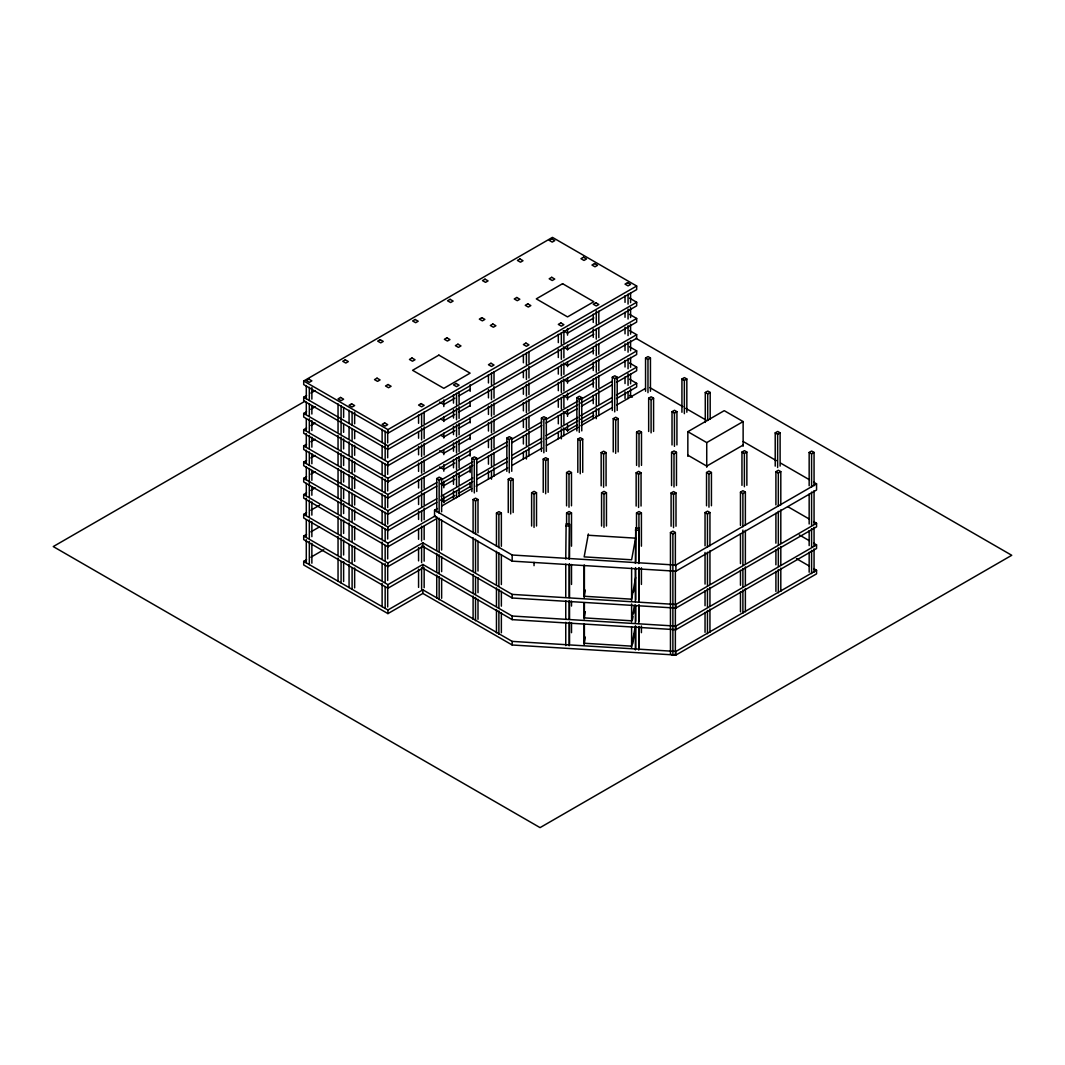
<?xml version="1.0" encoding="UTF-8"?>
<svg xmlns="http://www.w3.org/2000/svg" width="1065" height="1065" viewBox="0 0 1065 1065"><rect width="100%" height="100%" fill="white"/><g stroke="black" fill="none" stroke-linecap="round" stroke-linejoin="round"><path stroke-width="1.5" d="M565.755 559.098L566.127 523.834L569.535 524.033L569.535 557.301M569.163 559.311L569.535 524.033M588.373 533.978L584.153 556.875L631.612 559.791L635.605 538.158L588.146 535.242M585.297 590.077L584.153 596.254L631.612 599.182L635.605 577.549M585.297 611.709L584.153 617.886L631.612 620.802L634.46 605.359M585.297 637.07L584.153 643.247L631.612 646.162L635.312 626.074M635.366 563.385L635.738 528.107L639.146 528.32L639.146 561.588M638.774 563.598L639.146 528.32M633.608 591.967L634.181 588.878M634.74 585.79L635.312 582.688M632.464 619.777L633.036 616.688M633.608 613.6L634.181 610.511M632.703 643.859L635.312 629.681M303.698 380.99L552.442 237.375L636.67 286.006L636.67 289.613L387.926 433.229L303.698 384.598L303.698 380.99L387.926 429.621L636.67 286.006M629.535 298.107L636.67 302.234L636.67 305.841L387.926 449.443L303.698 400.813L303.698 397.218L306.574 395.554M310.887 393.065L315.2 390.575M304.909 401.265L53.25 546.571L540.062 827.625L1011.75 555.291L635.845 338.257M629.535 314.335L636.67 318.462L636.67 322.056L387.926 465.671L303.698 417.041L303.698 413.433L306.574 411.769M310.887 409.279L315.2 406.79M629.535 330.563L636.67 334.676L636.67 338.284L387.926 481.899L303.698 433.269L303.698 429.661L306.574 427.997M310.887 425.507L315.2 423.018M629.535 346.777L636.67 350.904L636.67 354.512L387.926 498.114L303.698 449.483L303.698 445.876L306.574 444.225M310.887 441.735L315.2 439.246M436.81 486.119L387.926 514.342L303.698 465.711L303.698 462.103L306.574 460.439M310.887 457.95L315.2 455.461M436.81 502.334L387.926 530.556L303.698 481.939L303.698 478.331L306.574 476.667M310.887 474.178L315.2 471.689M454.888 398.164L443.825 404.554L439.565 402.091M459.042 395.767L470.118 389.377M593.831 317.942L567.538 333.132L563.279 330.669M436.81 518.562L387.926 546.784L303.698 498.154L303.698 494.546L306.574 492.895M310.887 490.406L315.2 487.916M303.698 397.218L387.926 445.836L636.67 302.234M454.888 414.391L443.825 420.781L440.977 419.144M459.042 411.995L470.118 405.605M593.831 334.17L567.538 349.347L563.279 346.897M303.698 413.433L387.926 462.064L636.67 318.462M813.687 521.597L816.562 523.261L816.562 526.856L675.902 608.075L512.172 597.998L422.872 546.438L387.926 566.62L303.698 517.989L303.698 514.382L306.574 512.718M310.887 510.228L319.513 505.249M454.888 430.606L443.825 437.009L440.977 435.359M459.042 428.21L470.118 421.82M593.831 350.398L567.538 365.575L563.279 363.112M303.698 429.661L387.926 478.291L636.67 334.676M454.888 446.834L443.825 453.224L439.565 450.761M459.042 444.438L470.118 438.048M593.831 366.613L567.538 381.803L563.279 379.34M813.687 543.23L816.562 544.894L816.562 548.488L675.902 629.695L512.172 619.63L422.872 568.071L387.926 588.239L303.698 539.609L303.698 536.014L306.574 534.35M310.887 531.861L319.513 526.882M303.698 445.876L387.926 494.506L636.67 350.904M454.888 463.062L443.825 469.452L439.565 466.989M459.042 460.666L470.118 454.276M593.831 382.841L567.538 398.017L563.279 395.554M436.73 511.839L436.73 478.571L439.206 477.133L441.629 478.531L441.629 511.799M471.888 491.537L471.888 458.27L474.364 456.845L476.787 458.243L476.787 491.498M506.847 471.356L506.847 438.088L509.323 436.65L511.746 438.048L511.746 471.316M541.433 451.387L541.433 418.119L543.909 416.681L546.332 418.079L546.332 451.347M576.871 430.926L576.871 397.658L579.347 396.233L581.77 397.631L581.77 430.899M612.295 410.478L612.295 377.21L614.771 375.772L617.194 377.17L617.194 410.438M645.55 391.268L645.55 358L648.026 356.575L650.449 357.973L650.449 391.241M436.73 478.571L439.153 479.969L441.629 478.531M471.888 458.27L474.311 459.667L476.787 458.243M506.847 438.088L509.27 439.486L511.746 438.048M541.433 418.119L543.856 419.517L546.332 418.079M576.871 397.658L579.293 399.055L581.77 397.631M612.295 377.21L614.718 378.607L617.194 377.17M645.55 358L647.973 359.411L650.449 357.973M303.698 462.103L387.926 510.734L436.81 482.512M441.123 480.022L472.754 461.757M477.067 459.268L507.26 441.829M511.573 439.339L541.765 421.913M546.092 419.424L577.723 401.159M580.598 399.495L612.229 381.243M616.542 378.741L636.67 367.119L636.67 370.727L616.542 382.348M813.687 568.59L816.562 570.241L816.562 573.849L675.902 655.055L512.172 644.991L422.872 593.431L387.926 613.6L303.698 564.969L303.698 561.361L306.574 559.711M310.887 557.221L323.827 549.74M441.123 483.63L472.754 465.365M477.067 462.876L507.26 445.436M511.573 442.947L541.765 425.521M546.092 423.031L577.723 404.767M580.598 403.103L612.229 384.838M454.888 479.277L443.825 485.667L440.977 484.029M459.042 476.88L470.118 470.49M577.23 408.654L567.538 414.245L563.279 411.782M581.384 406.258L593.831 399.069M303.698 478.331L387.926 526.962L436.81 498.74M441.123 496.25L472.754 477.985M477.067 475.496L507.26 458.056M511.573 455.567L541.765 438.141M546.092 435.652L577.723 417.387M580.598 415.723L612.229 397.458M616.542 394.969L636.67 383.347L636.67 386.954L616.542 398.576M441.123 499.844L472.754 481.58M477.067 479.09L507.26 461.664M511.573 459.175L541.765 441.735M546.092 439.246L577.723 420.981M580.598 419.33L612.229 401.066M454.888 495.505L443.825 501.895L440.977 500.257M459.042 493.108L470.118 486.718M577.23 424.868L567.538 430.473L563.279 428.01M581.384 422.472L593.831 415.283M813.687 482.205L816.562 483.869L816.562 489.993L675.902 571.213L512.172 561.135L434.547 516.312L434.547 510.188L437.409 508.538M441.722 506.048L471.848 488.649M476.162 486.159L507.725 467.934M512.025 465.458L542.165 448.059M546.465 445.569L578.029 427.345M580.904 425.694L612.468 407.469M616.781 404.98L645.47 388.406M303.698 494.546L387.926 543.177L435.372 515.793M473.1 532.833L473.1 499.565L475.576 498.14L477.999 499.538L477.999 532.806M508.258 512.531L508.258 479.277L510.747 477.839L513.17 479.237L513.17 512.505M543.23 492.349L543.23 459.082L545.706 457.657L548.129 459.055L548.129 492.323M577.816 472.381L577.816 439.113L580.292 437.688L582.715 439.086L582.715 472.354M613.24 451.933L613.24 418.665L615.716 417.227L618.139 418.625L618.139 451.893M648.665 431.471L648.665 398.204L651.154 396.779L653.577 398.177L653.577 431.445M681.933 412.275L681.933 379.007L684.409 377.582L686.832 378.98L686.832 412.235M473.1 499.565L475.522 500.963L477.999 499.538M508.258 479.277L510.681 480.674L513.17 479.237M543.23 459.082L545.653 460.479L548.129 459.055M577.816 439.113L580.239 440.511L582.715 439.086M613.24 418.665L615.663 420.063L618.139 418.625M648.665 398.204L651.088 399.601L653.577 398.177M681.933 379.007L684.356 380.405L686.832 378.98M303.698 514.382L387.926 563.012L422.872 542.831L512.172 594.39L675.902 604.467L816.562 523.261M496.463 546.318L496.463 513.05L498.939 511.626L501.362 513.024L501.362 546.292M531.621 526.017L531.621 492.749L534.097 491.324L536.52 492.722L536.52 525.99M566.58 505.835L566.58 472.567L569.056 471.143L571.479 472.541L571.479 505.808M601.166 485.866L601.166 452.598L603.642 451.174L606.065 452.572L606.065 485.84M636.59 465.405L636.59 432.15L639.067 430.713L641.489 432.11L641.489 465.378M672.028 444.957L672.028 411.689L674.504 410.265L676.927 411.662L676.927 444.93M705.283 422.432L705.283 392.492L707.759 391.055L710.182 392.453L710.182 419.064M496.463 513.05L498.886 514.448L501.362 513.024M531.621 492.749L534.044 494.147L536.52 492.722M566.58 472.567L569.003 473.965L571.479 472.541M601.166 452.598L603.589 453.996L606.065 452.572M636.59 432.15L639.013 433.548L641.489 432.11M672.028 411.689L674.451 413.087L676.927 411.662M705.283 392.492L707.706 393.89L710.182 392.453M303.698 536.014L387.926 584.645L422.872 564.463L512.172 616.023L675.902 626.1L816.562 544.894M687.844 456.353L687.844 431.684L724.227 410.664L743.13 421.58L743.13 446.248M303.698 561.361L387.926 609.992L422.872 589.824L512.172 641.383L675.902 651.447L816.562 570.241M566.593 524.592L566.593 512.944L569.083 511.52L571.506 512.917L571.506 546.185M601.565 526.03L601.565 492.762L604.041 491.338L606.464 492.736L606.464 526.004M636.151 506.061L636.151 472.793L638.627 471.369L641.05 472.767L641.05 506.035M671.576 485.613L671.576 452.345L674.052 450.908L676.475 452.305L676.475 485.573M566.593 512.944L569.016 514.355L571.506 512.917M601.565 492.762L603.988 494.16L606.464 492.736M636.151 472.793L638.574 474.191L641.05 472.767M671.576 452.345L673.999 453.743L676.475 452.305M687.844 431.684L706.734 442.587L743.13 421.58M743.13 445.077L706.734 466.097L687.844 455.181M636.511 529.585L636.511 512.944L638.987 511.52L641.41 512.917L641.41 546.185M671.096 526.243L671.096 492.975L673.573 491.551L675.995 492.949L675.995 526.216M706.534 505.782L706.534 472.527L709.01 471.089L711.433 472.487L711.433 505.755M741.959 485.334L741.959 452.066L744.435 450.641L746.858 452.039L746.858 485.307M775.214 466.137L775.214 432.869L777.69 431.431L780.113 432.829L780.113 466.097M636.511 512.944L638.933 514.342L641.41 512.917M671.096 492.975L673.519 494.373L675.995 492.949M706.534 472.527L708.957 473.925L711.433 472.487M741.959 452.066L744.382 453.464L746.858 452.039M775.214 432.869L777.636 434.267L780.113 432.829M675.356 653.923L672.88 655.361L670.457 653.963L670.457 532.54L672.934 531.115L675.356 532.513L675.356 565.781M705.043 545.839L705.043 512.571L707.519 511.147L709.942 512.545L709.942 545.812M740.468 525.378L740.468 492.123L742.944 490.685L745.367 492.083L745.367 525.351M775.906 504.93L775.906 471.662L778.382 470.237L780.805 471.635L780.805 504.903M809.16 485.733L809.16 452.465L811.636 451.028L814.059 452.425L814.059 485.693M670.457 532.54L672.88 533.938L675.356 532.513M705.043 512.571L707.466 513.969L709.942 512.545M740.468 492.123L742.891 493.521L745.367 492.083M775.906 471.662L778.329 473.06L780.805 471.635M809.16 452.465L811.583 453.863L814.059 452.425M434.547 510.188L512.172 555.011L675.902 565.076L816.562 483.869M565.755 525.844L569.163 526.043M635.366 530.117L638.774 530.33M629.535 363.005L636.67 367.119M649.783 387.58L682.851 406.67M685.727 408.334L705.855 419.956M743.237 441.536L776.305 460.626M780.618 463.115L809.373 479.716M629.535 379.233L636.67 383.347M629.535 395.448L632.384 397.099M787.847 506.687L809.373 519.108M799.336 534.949L809.373 540.74M796.46 558.646L809.373 566.101M814.059 490.685L814.059 523.953M814.059 527.282L814.059 545.573M814.059 548.901L814.059 572.185M811.583 453.863L811.583 487.131M811.583 492.11L811.583 525.378M811.583 528.706L811.583 546.997M811.583 550.325L811.583 573.622M809.16 494.04L809.16 523.98M809.16 530.636L809.16 545.6M809.16 552.256L809.16 572.211M780.805 509.882L780.805 543.15M780.805 546.478L780.805 564.769M780.805 568.098L780.805 591.381M778.329 473.06L778.329 506.328M778.329 511.32L778.329 544.588M778.329 547.903L778.329 566.207M778.329 569.535L778.329 592.819M777.636 434.267L777.636 467.535M775.906 513.25L775.906 543.19M775.906 549.833L775.906 564.809M775.906 571.466L775.906 591.421M745.367 530.343L745.367 563.611M745.367 566.939L745.367 585.231M745.367 588.559L745.367 611.843M744.382 453.464L744.382 486.732M742.891 493.521L742.891 526.789M742.891 530.104L742.891 565.036M742.891 568.364L742.891 586.655M742.891 589.983L742.891 613.267M740.468 533.698L740.468 563.638M740.468 570.294L740.468 585.257M740.468 591.914L740.468 611.869M709.942 550.791L709.942 584.059M709.942 587.387L709.942 605.679M709.942 609.007L709.942 632.29M708.957 473.925L708.957 507.193M707.706 393.89L707.706 420.502M707.466 513.969L707.466 547.237M707.466 552.229L707.466 585.497M707.466 588.825L707.466 607.117M707.466 610.445L707.466 633.728M706.734 442.587L706.734 467.255M705.043 552.495L705.043 584.099M705.043 590.742L705.043 605.719M705.043 612.375L705.043 632.33M684.356 380.405L684.356 413.673M675.902 565.076L675.902 571.213M675.902 604.467L675.902 608.075M675.902 626.1L675.902 629.695M675.902 651.447L675.902 655.055M675.356 570.76L675.356 652.259M674.451 413.087L674.451 446.355M673.999 453.743L673.999 487.011M673.519 494.373L673.519 527.641M672.88 533.938L672.88 655.361M651.088 399.601L651.088 432.869M647.973 359.411L647.973 392.666M641.41 567.805L641.41 584.432M641.41 626.02L641.41 632.663M639.146 568.231L639.146 599.835M639.146 604.827L639.146 621.454M639.146 626.446L639.146 648.079M639.013 433.548L639.013 466.803M638.933 514.342L638.933 547.61M638.933 567.565L638.933 585.87M638.933 627.445L638.933 634.101M638.774 568.59L638.774 601.845M638.774 605.173L638.774 623.478M638.774 626.792L638.774 650.089M638.574 474.191L638.574 507.459M635.738 528.107L635.738 561.375M635.605 567.605L635.738 599.635M635.738 606.278L635.738 621.254M635.738 626.247L635.738 647.866M635.366 568.377L635.366 601.645M635.366 604.973L635.366 623.265M635.366 626.593L635.366 649.876M631.612 567.965L631.612 600.687M631.612 603.962L631.612 621.96M631.612 626.859L631.612 648.132M630.587 292.689L630.587 302.646M630.587 307.612L630.587 317.556M630.587 324.186L630.587 334.13M630.587 340.76L630.587 350.704M630.587 357.334L630.587 367.279M630.587 373.908L630.587 383.853M630.587 388.832L630.587 397.112M628.057 294.166L628.057 304.111M628.057 309.076L628.057 319.021M628.057 325.65L628.057 335.595M628.057 342.224L628.057 352.169M628.057 358.798L628.057 368.743M628.057 373.722L628.057 385.317M628.057 391.947L628.057 398.59M625.022 295.724L625.022 302.353M625.022 312.298L625.022 317.277M625.022 327.221L625.022 333.851M625.022 343.795L625.022 350.425M625.022 360.369L625.022 366.999M625.022 376.943L625.022 383.573M625.022 391.853L625.022 398.483M615.663 420.063L615.663 453.331M614.718 378.607L614.718 411.875M603.988 494.16L603.988 527.428M603.589 453.996L603.589 487.264M598.823 311.126L598.823 322.735M598.823 327.701L598.823 337.645M598.823 344.275L598.823 354.232M598.823 359.198L598.823 370.806M598.823 375.772L598.823 387.38M598.823 390.695L598.823 403.954M598.823 408.92L598.823 415.55M596.293 310.94L596.293 324.199M596.293 329.165L596.293 339.123M596.293 344.088L596.293 355.697M596.293 360.662L596.293 372.271M596.293 377.236L596.293 388.845M596.293 393.81L596.293 405.419M596.293 408.734L596.293 418.678M593.245 314.162L593.245 322.442M593.245 329.072L593.245 337.365M593.245 347.31L593.245 353.939M593.245 362.22L593.245 370.514M593.245 378.807L593.245 387.088M593.245 395.381L593.245 403.662M593.245 411.955L593.245 418.585M584.392 565.422L584.392 596.506M584.392 603.043L584.392 617.767M584.392 624.316L584.392 643.952M584.153 565.049L584.153 597.771M584.153 602.684L584.153 619.045M584.153 623.944L584.153 645.217M580.239 440.511L580.239 473.779M579.293 399.055L579.293 432.323M571.506 564.477L571.506 584.445M571.506 601.073L571.506 606.065M571.506 622.692L571.506 632.677M569.535 563.957L569.535 597.225M569.535 600.553L569.535 618.845M569.535 622.173L569.535 643.793M569.163 564.304L569.163 597.572M569.163 600.9L569.163 619.191M569.163 622.519L569.163 645.803M569.003 473.965L569.003 507.233M569.016 514.355L569.016 524.326M567.538 328.513L567.538 335.142M567.538 345.087L567.538 350.052M567.538 361.661L567.538 366.626M567.538 378.235L567.538 383.2M567.538 393.145L567.538 399.774M567.538 409.719L567.538 416.348M567.538 424.642L567.538 431.272M565.755 564.091L565.755 597.359M565.755 600.687L565.755 618.978M565.755 622.306L565.755 645.59M563.891 331.295L563.891 342.903M563.891 347.882L563.891 357.827M563.891 364.456L563.891 374.401M563.891 379.366L563.891 390.975M563.891 395.94L563.891 407.549M563.891 412.514L563.891 424.123M563.891 429.089L563.891 435.718M561.348 332.773L561.348 344.368M561.348 349.347L561.348 359.291M561.348 364.257L561.348 375.865M561.348 380.831L561.348 392.439M561.348 397.405L561.348 409.013M561.348 413.979L561.348 425.587M561.348 428.902L561.348 438.847M558.313 334.33L558.313 342.611M558.313 349.24L558.313 357.534M558.313 367.478L558.313 374.108M558.313 382.402L558.313 390.682M558.313 398.976L558.313 407.256M558.313 415.55L558.313 423.83M558.313 432.124L558.313 438.753M545.653 460.479L545.653 493.747M543.856 419.517L543.856 452.785M534.044 494.147L534.044 527.415M534.044 562.347L534.044 565.675M528.959 351.477L528.959 363.072M528.959 366.387L528.959 377.995M528.959 382.961L528.959 394.569M528.959 399.535L528.959 411.143M528.959 416.109L528.959 427.717M528.959 431.032L528.959 444.291M528.959 447.606L528.959 455.9M526.416 352.941L526.416 364.536M526.416 369.515L526.416 379.46M526.416 384.425L526.416 396.034M526.416 400.999L526.416 412.608M526.416 417.573L526.416 429.182M526.416 434.161L526.416 445.756M526.416 450.735L526.416 459.015M523.381 354.499L523.381 362.792M523.381 371.073L523.381 377.702M523.381 387.647L523.381 394.276M523.381 402.57L523.381 410.85M523.381 419.144L523.381 427.424M523.381 435.718L523.381 443.998M523.381 452.292L523.381 458.922M512.172 555.011L512.172 561.135M512.172 594.39L512.172 597.998M512.172 616.023L512.172 619.63M512.172 641.383L512.172 644.991M510.681 480.674L510.681 513.929M509.27 439.486L509.27 472.754M501.362 554.599L501.362 584.539M501.362 591.195L501.362 606.158M501.362 612.814L501.362 632.77M498.886 514.448L498.886 547.716M498.886 552.708L498.886 585.976M498.886 589.304L498.886 607.596M498.886 610.924L498.886 634.207M496.463 551.311L496.463 584.579M496.463 587.893L496.463 606.198M496.463 609.526L496.463 632.81M494.014 371.645L494.014 383.24M494.014 386.555L494.014 398.164M494.014 403.129L494.014 414.738M494.014 419.703L494.014 431.312M494.014 436.277L494.014 447.886M494.014 452.865L494.014 464.46M494.014 467.775L494.014 476.068M491.484 373.109L491.484 384.705M491.484 389.684L491.484 399.628M491.484 404.594L491.484 416.202M491.484 421.168L491.484 432.776M491.484 437.755L491.484 449.35M491.484 454.329L491.484 465.924M491.484 470.903L491.484 479.183M488.449 374.667L488.449 382.961M488.449 389.59L488.449 397.871M488.449 406.164L488.449 414.445M488.449 422.738L488.449 431.019M488.449 439.312L488.449 447.593M488.449 455.887L488.449 464.18M488.449 470.81L488.449 479.09M477.999 541.127L477.999 571.053M477.999 577.709L477.999 592.686M477.999 599.329L477.999 619.298M475.522 500.963L475.522 534.231M475.522 539.223L475.522 572.491M475.522 577.483L475.522 594.11M475.522 597.438L475.522 620.722M474.311 459.667L474.311 492.935M473.1 537.825L473.1 571.093M473.1 574.421L473.1 592.712M473.1 596.041L473.1 619.324M470.118 384.758L470.118 391.387M470.118 401.332L470.118 406.311M470.118 417.906L470.118 422.885M470.118 434.48L470.118 439.459M470.118 449.403L470.118 456.033M470.118 465.977L470.118 472.607M470.118 482.552L470.118 487.517M459.082 391.813L459.082 403.409M459.082 406.724L459.082 418.332M459.082 423.298L459.082 434.906M459.082 439.885L459.082 451.48M459.082 456.459L459.082 468.054M459.082 473.033L459.082 484.628M459.082 487.943L459.082 496.237M456.539 393.278L456.539 404.873M456.539 408.188L456.539 419.796M456.539 424.775L456.539 436.37M456.539 441.349L456.539 452.945M456.539 457.923L456.539 469.519M456.539 472.833L456.539 486.093M456.539 491.072L456.539 497.701M453.504 394.835L453.504 403.129M453.504 409.759L453.504 418.039M453.504 426.333L453.504 434.613M453.504 442.907L453.504 451.201M453.504 459.481L453.504 467.775M453.504 476.055L453.504 484.349M453.504 490.978L453.504 499.259M443.825 399.934L443.825 406.564M443.825 416.508L443.825 421.487M443.825 433.082L443.825 438.061M443.825 449.656L443.825 454.635M443.825 464.58L443.825 471.209M443.825 481.154L443.825 487.783M443.825 496.077L443.825 502.707M441.629 520.119L441.629 550.059M441.629 556.715L441.629 571.679M441.629 578.335L441.629 598.29M439.153 479.969L439.153 513.237M439.153 518.229L439.153 551.484M439.153 554.812L439.153 573.116M439.153 576.431L439.153 599.728M436.73 516.818L436.73 550.086M436.73 553.414L436.73 571.719M436.73 575.033L436.73 598.33M424.15 411.982L424.15 423.59M424.15 426.905L424.15 438.5M424.15 443.479L424.15 455.075M424.15 460.053L424.15 471.649M424.15 476.627L424.15 488.223M424.15 493.202L424.15 504.797M424.15 508.112L424.15 519.72M424.15 526.35L424.15 539.609M424.15 546.239L424.15 561.162M424.15 567.791L424.15 587.68M422.872 542.831L422.872 546.438M422.872 564.463L422.872 568.071M422.872 589.824L422.872 593.431M421.607 413.446L421.607 425.055M421.607 428.37L421.607 439.965M421.607 444.944L421.607 456.539M421.607 461.518L421.607 473.113M421.607 478.092L421.607 489.687M421.607 493.002L421.607 506.261M421.607 511.24L421.607 521.184M421.607 526.163L421.607 541.073M421.607 546.052L421.607 562.626M421.607 567.592L421.607 589.145M418.572 415.004L418.572 423.298M418.572 431.578L418.572 438.221M418.572 446.501L418.572 454.795M418.572 463.075L418.572 471.369M418.572 479.649L418.572 487.943M418.572 496.223L418.572 504.517M418.572 511.147L418.572 519.427M418.572 529.372L418.572 539.316M418.572 547.61L418.572 560.869M418.572 569.163L418.572 587.387M387.926 429.621L387.926 433.229M387.926 445.836L387.926 449.443M387.926 462.064L387.926 465.671M387.926 478.291L387.926 481.899M387.926 494.506L387.926 498.114M387.926 510.734L387.926 514.342M387.926 526.962L387.926 530.556M387.926 543.177L387.926 546.784M387.926 563.012L387.926 566.62M387.926 584.645L387.926 588.239M387.926 609.992L387.926 613.6M387.687 431.272L387.687 442.88M387.687 449.51L387.687 457.79M387.687 464.42L387.687 474.364M387.687 480.994L387.687 490.952M387.687 497.581L387.687 507.526M387.687 514.155L387.687 524.1M387.687 529.065L387.687 539.01M387.687 545.639L387.687 558.899M387.687 565.528L387.687 580.452M387.687 587.081L387.687 606.97M385.157 431.085L385.157 459.255M385.157 464.234L385.157 475.842M385.157 479.157L385.157 492.416M385.157 495.731L385.157 508.99M385.157 512.305L385.157 525.564M385.157 528.879L385.157 540.474M385.157 545.453L385.157 560.363M385.157 563.678L385.157 581.916M385.157 586.895L385.157 608.435M382.122 429.328L382.122 442.587M382.122 445.902L382.122 457.511M382.122 462.476L382.122 474.085M382.122 477.4L382.122 490.659M382.122 493.974L382.122 507.233M382.122 510.548L382.122 523.807M382.122 527.122L382.122 538.73M382.122 542.045L382.122 558.619M382.122 563.585L382.122 580.159M382.122 583.474L382.122 606.677M354.645 412.195L354.645 423.79M354.645 430.433L354.645 438.713M354.645 445.343L354.645 455.288M354.645 461.917L354.645 471.862M354.645 476.84L354.645 488.436M354.645 495.065L354.645 505.01M354.645 509.989L354.645 519.933M354.645 526.563L354.645 539.822M354.645 546.452L354.645 561.375M354.645 568.004L354.645 587.893M352.102 411.995L352.102 425.268M352.102 428.583L352.102 440.178M352.102 445.157L352.102 456.752M352.102 460.067L352.102 473.326M352.102 476.641L352.102 489.9M352.102 493.215L352.102 506.474M352.102 509.789L352.102 521.397M352.102 526.363L352.102 541.286M352.102 546.265L352.102 562.839M352.102 567.805L352.102 589.358M349.067 410.251L349.067 423.511M349.067 426.825L349.067 438.421M349.067 441.735L349.067 455.008M349.067 458.323L349.067 471.582M349.067 474.897L349.067 488.156M349.067 491.471L349.067 504.73M349.067 508.045L349.067 519.64M349.067 522.955L349.067 539.529M349.067 544.508L349.067 561.082M349.067 564.397L349.067 587.6M343.622 407.496L343.622 417.44M343.622 424.07L343.622 432.35M343.622 438.98L343.622 448.924M343.622 455.554L343.622 465.498M343.622 472.128L343.622 482.072M343.622 488.715L343.622 498.66M343.622 503.625L343.622 513.57M343.622 520.199L343.622 533.459M343.622 540.088L343.622 555.011M343.622 561.641L343.622 581.53M341.08 405.645L341.08 433.814M341.08 437.129L341.08 450.389M341.08 453.703L341.08 466.963M341.08 470.277L341.08 483.55M341.08 486.865L341.08 515.034M341.08 520.013L341.08 534.923M341.08 538.238L341.08 556.476M341.08 561.441L341.08 582.994M338.044 403.888L338.044 432.071M338.044 435.385L338.044 448.645M338.044 451.959L338.044 465.219M338.044 468.533L338.044 498.367M338.044 501.682L338.044 513.29M338.044 516.605L338.044 533.179M338.044 536.494L338.044 554.719M338.044 558.033L338.044 581.237M311.872 387.5L311.872 399.109M311.872 405.738L311.872 414.019M311.872 420.648L311.872 430.593M311.872 437.222L311.872 447.167M311.872 453.797L311.872 463.741M311.872 470.371L311.872 480.315M311.872 486.945L311.872 495.238M311.872 501.868L311.872 515.127M311.872 521.757L311.872 536.68M311.872 543.31L311.872 563.199M309.329 387.314L309.329 400.573M309.329 403.888L309.329 415.483M309.329 418.798L309.329 432.057M309.329 435.372L309.329 448.631M309.329 451.946L309.329 465.205M309.329 468.52L309.329 496.703M309.329 500.018L309.329 516.592M309.329 519.906L309.329 538.144M309.329 541.459L309.329 564.663M306.294 385.557L306.294 398.816M306.294 402.131L306.294 413.739M306.294 418.705L306.294 430.313M306.294 433.628L306.294 446.887M306.294 450.202L306.294 463.461M306.294 466.776L306.294 480.035M306.294 483.35L306.294 494.945M306.294 498.26L306.294 514.834M306.294 519.813L306.294 536.387M306.294 539.702L306.294 562.906M308.837 379.113L306.294 380.578L309.329 382.335L311.872 380.871L308.837 379.113M551.737 238.88L549.194 240.344L552.229 242.101L554.772 240.637L551.737 238.88M345.286 359.824L342.744 361.288L345.792 363.045L348.322 361.581L345.286 359.824M380.218 339.655L377.689 341.12L380.724 342.877L383.254 341.412L380.218 339.655M415.164 319.487L412.621 320.951L415.656 322.708L418.199 321.231L415.164 319.487M450.096 299.318L447.553 300.783L450.588 302.527L453.131 301.062L450.096 299.318M485.028 279.15L482.498 280.614L485.534 282.358L488.063 280.894L485.028 279.15M519.973 258.968L517.43 260.432L520.466 262.19L523.008 260.725L519.973 258.968M340.587 397.445L338.044 398.922L341.08 400.666L343.622 399.202L340.587 397.445M583.487 257.211L580.957 258.675L583.993 260.432L586.522 258.968L583.487 257.211M377.037 378.155L374.507 379.619L377.543 381.377L380.072 379.912L377.037 378.155M411.982 357.986L409.439 359.451L412.474 361.208L415.017 359.744L411.982 357.986M446.914 337.818L444.371 339.282L447.406 341.04L449.949 339.575L446.914 337.818M481.846 317.65L479.317 319.114L482.352 320.871L484.881 319.394L481.846 317.65M516.791 297.481L514.249 298.946L517.284 300.689L519.827 299.225L516.791 297.481M551.723 277.313L549.181 278.777L552.216 280.521L554.759 279.057L551.723 277.313M351.61 403.808L349.067 405.272L352.102 407.03L354.645 405.565L351.61 403.808M594.51 263.574L591.967 265.039L595.002 266.796L597.545 265.331L594.51 263.574M388.059 384.518L385.517 385.983L388.552 387.74L391.095 386.276L388.059 384.518M438.873 355.111L412.581 370.301L443.825 388.339L470.118 373.149L438.873 355.111M457.937 344.181L455.394 345.646L458.429 347.39L460.972 345.925L457.937 344.181M492.869 324.013L490.326 325.477L493.361 327.221L495.904 325.757L492.869 324.013M527.801 303.831L525.271 305.309L528.307 307.053L530.836 305.588L527.801 303.831M562.586 283.689L536.294 298.866L567.538 316.904L593.831 301.728L562.586 283.689M384.651 422.898L382.122 424.363L385.157 426.106L387.687 424.642L384.651 422.898M627.551 282.651L625.022 284.115L628.057 285.873L630.587 284.408L627.551 282.651M421.114 403.595L418.572 405.059L421.607 406.817L424.15 405.352L421.114 403.595M456.046 383.427L453.504 384.891L456.539 386.648L459.082 385.184L456.046 383.427M490.978 363.258L488.449 364.723L491.484 366.48L494.014 365.015L490.978 363.258M525.924 343.09L523.381 344.554L526.416 346.311L528.959 344.847L525.924 343.09M560.856 322.921L558.313 324.386L561.348 326.143L563.891 324.665L560.856 322.921M595.788 302.753L593.245 304.217L596.293 305.961L598.823 304.497L595.788 302.753"/></g></svg>
